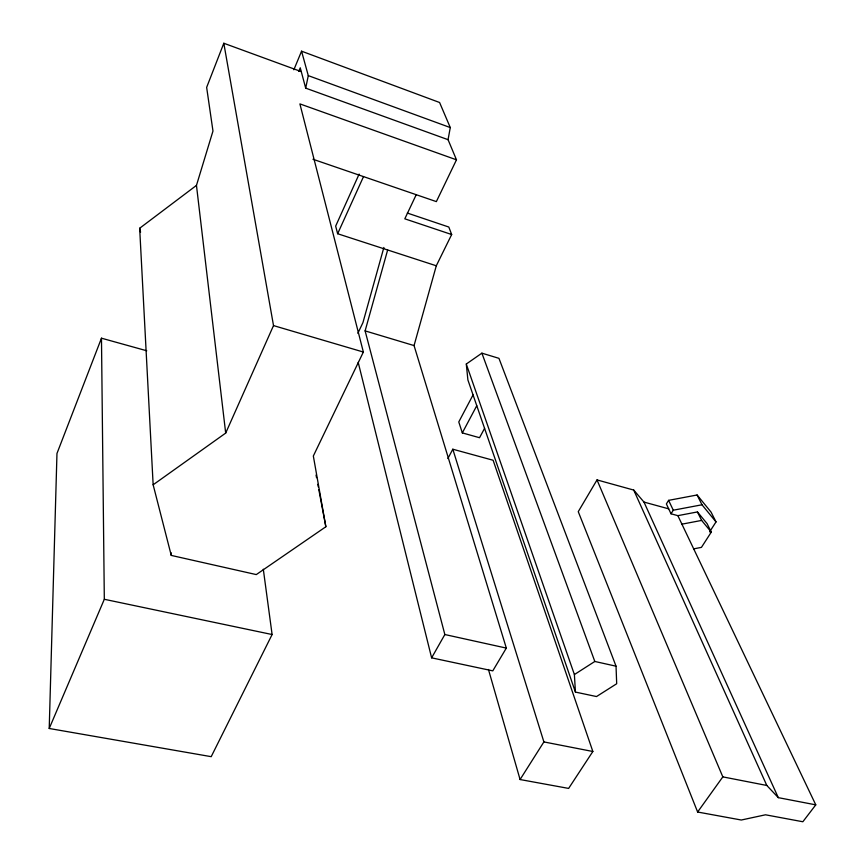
<?xml version="1.0" encoding="UTF-8"?>
<svg xmlns="http://www.w3.org/2000/svg" width="865" height="865" viewBox="0 0 865 865"><rect width="100%" height="100%" fill="white"/><g stroke="black" fill="none" stroke-linecap="round" stroke-linejoin="round"><path stroke-width="1.3" d="M263.306 569.213L272.107 634.532L211.201 756.67L49.219 728.481L56.971 453.465L101.475 338.193L146.736 350.768M312.968 159.257L436.36 201.61L456.482 159.82L448.059 139.687L450.276 127.566L439.593 102.502L301.561 51.186L293.851 69.784M448.059 139.687L305.691 88.144L308.286 75.633L301.561 51.186M383.876 247.466L362.943 322.613L357.851 333.295M407.329 213.049L448.816 227.041L451.671 234.534L436.295 265.782L414.054 345.578L506.328 648.09L492.78 670.862L431.624 657.843L444.848 634.532L365.117 330.884L387.65 249.974M456.482 159.82L299.896 103.897L363.354 352.033L313.335 456.006L325.856 526.753L256.289 574.587L171.259 555.416L153.148 484.789L225.689 433.084L196.463 185.391L212.974 131.037L206.649 87.397L223.808 43.25L301.269 71.611M298.717 71.449L300.242 67.784L305.691 88.144M49.219 728.481L104.319 599.283L101.475 338.193M225.689 433.084L273.513 325.597L223.808 43.25M359.137 174.081L335.663 226.122L337.642 233.734L436.295 265.782M337.642 233.734L363.549 176.536M416.216 194.722L404.809 218.823L451.671 234.534M473.047 394.916L458.774 421.947L462.321 432.9L479.534 437.712L484.595 428.316M447.865 458.547L452.817 449.216L493.115 460.256L592.849 751.49L568.629 788.415L520.081 779.538L488.455 669.478M462.321 432.9L476.766 405.717M815.782 804.85L778.305 797.649L643.982 502.078L633.731 490.066L597.023 479.913L578.252 511.669L697.623 812.019L741.305 820.02L765.503 814.798L802.85 821.75L815.782 804.85L677.857 515.659L671.035 513.799L666.374 503.927L668.602 500.359L697.093 494.985L711.052 512.091L716.015 521.909L709.581 531.889M671.035 513.799L673.284 510.209L701.991 504.782L716.015 521.909M520.081 779.538L543.89 741.921L452.817 449.216M677.857 515.659L697.439 511.939L707.073 523.617L711.29 532.105L701.439 547.372L693.654 548.864M697.623 812.019L722.826 776.878L597.023 479.913M153.148 484.789L139.665 228.252L196.463 185.391M466.289 364.035L481.892 353.158L498.954 358.337L616.031 666.191L616.691 683.739L596.515 696.552L575.43 692.087L467.889 379.919L466.289 364.035L574.392 674.559L575.43 692.087M574.392 674.559L594.817 661.466L616.031 666.191M681.912 524.168L701.623 520.416L711.29 532.105M543.89 741.921L592.849 751.49M722.826 776.878L766.812 785.463L778.305 797.649M104.319 599.283L272.107 634.532M444.848 634.532L506.328 648.09M643.982 502.078L668.699 508.847M273.513 325.597L363.354 352.033M365.117 330.884L414.054 345.578M308.286 75.633L450.276 127.566M697.093 494.985L701.991 504.782M697.439 511.939L701.623 520.416M668.602 500.359L673.284 510.209M633.731 490.066L766.812 785.463M481.892 353.158L594.817 661.466M358.207 362.403L431.624 657.843M139.665 228.252L140.584 232.188M316.049 475.047L316.558 477.696M317.812 484.324L318.32 486.973M318.817 489.622L325.856 526.753M171.086 552.713L171.259 555.416"/></g></svg>
